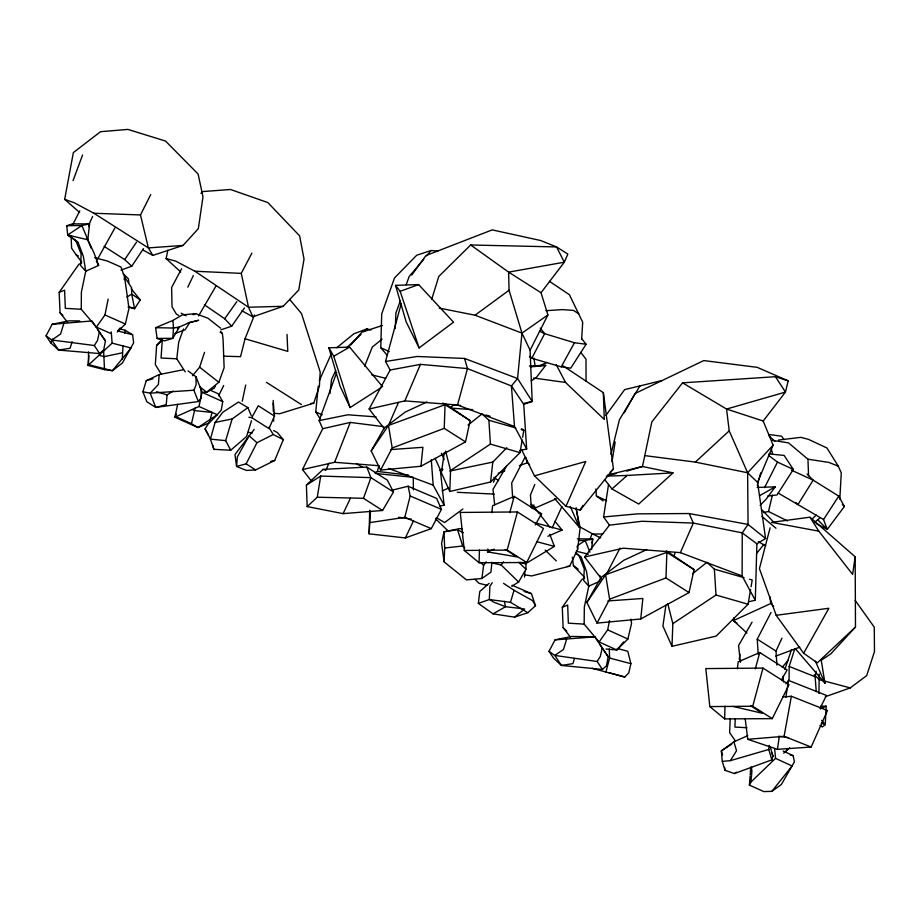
<?xml version="1.0" encoding="UTF-8"?>
<svg xmlns="http://www.w3.org/2000/svg" width="921" height="921" viewBox="0 0 921 921"><rect width="100%" height="100%" fill="white"/><g stroke="black" fill="none" stroke-linecap="round" stroke-linejoin="round"><path stroke-width="1.38" d="M748.485 601.839L755.289 600.262L742.119 575.959L742.245 532.868L748.059 524.44L747.622 472.761L729.213 430.844L726.554 409.051L682.565 382.848L651.838 421.899L642.478 466.498L626.706 471.126M392.001 490.191L408.118 486.253L436.669 498.445L441.435 509.348L431.304 528.631L405.344 537.945L369.102 533.846L369.689 510.246M789.078 680.515L789.17 666.447L794.846 648.637M110.462 333.344L96.383 327.116L81.267 309.283L81.382 292.187L85.745 271.211L83.351 256.372L78.158 242.534L76.431 240.945M630.977 619.085L631.564 623.356L627.892 639.001L616.863 649.996L599.099 641.972L584.156 624.116L584.34 607.043L588.784 586.159L586.47 571.331L581.37 557.504L578.814 555.144L584.294 568.971L583.661 580.426L588.784 586.159L600.319 581.013M511.788 586.274L518.638 582.003L525.937 569.259L526.029 563.64M479.093 562.766L464.299 550.459L460.258 512.444L517.429 511.949L543.471 528.504L526.708 562.501L479.093 562.766L479.427 550.044M724.654 718.898L709.849 706.591L705.808 668.588L762.991 668.093L789.032 684.648L772.27 718.645L724.654 718.898L724.988 706.188M387.062 355.103L380.764 347.724L381.708 313.934L394.522 277.935L416.741 255.209L431.12 250.512L437.947 251.088M755.289 600.262L756.901 543.816L742.245 532.868L693.317 523.07L641.949 521.263L609.449 525.166L584.628 556.975L601.217 578.492M818.93 693.49L819.218 674.103M445.522 403.951L470.159 420.678L465.496 441.884L444.233 428.357L445.05 404.71L442.759 402.984M689.023 592.594L665.987 577.939L666.873 552.335L605.581 574.773L586.861 602.415L597.05 623.114L640.74 618.993L689.023 592.594L694.066 569.627L666.39 550.862M522.161 440.065L520.008 452.625L490.548 482.028L449.782 491.469L450.565 470.539L445.626 451.083M750.603 589.452L748.082 604.234L716.158 636.089L671.996 646.312L672.837 623.644L667.748 603.566M491.918 562.224L490.928 572.125L481.902 578.503L466.475 579.896L444.141 561.914L444.682 548.007L444.003 531.797L459.729 528.585L462.296 528.919M730.203 718.495L729.628 732.702L735.257 740.726M369.102 533.846L370.484 511.236M735.257 718.633L734.9 727.072L747.012 727.728M395.247 328.498L395.915 313.013L400.336 300.845M489.143 583.338L479.783 591.455L478.356 603.382L489.304 599.559L489.903 586.274L492.251 582.694M820.703 706.223L826.183 706.154L825.228 724.666L822.292 726.968L820.001 725.426M581.646 338.997L582.705 322.246L569.42 294.732L549.457 281.342M524.521 577.053L524.878 571.573M162.269 339.262L156.639 345.398L155.327 364.601L161.21 374.087M750.212 774.768L750.753 767.055M839.814 499.217L841.276 472.934L838.317 466.187L826.92 447.986L808.419 439.329L800.81 437.348L778.475 440.065M783.138 751.029L793.108 755.623L794.42 761.805L781.388 784.485L771.81 791.369L763.831 791.588L749.406 785.129L750.108 776.058M159.183 374.582L158.389 384.483L150.192 393.152L142.928 391.793L146.232 380.718L159.183 374.582L182.98 369.793M195.125 407.98L191.476 423.706L197.946 427.551L209.263 422.889L217.298 414.703L221.201 410.179L222.755 401.602L218.208 393.774L210.437 390.285M173.148 391.068L167.069 394.867L166.241 404.641L155.741 407.427L146.761 401.66L142.928 391.793M749.406 785.129L750.937 782.021L751.904 771.28L751.467 767.239M119.695 328.866L125.072 330.236L132.601 334.749L133.66 342.796L122.401 363.001L112.385 370.714L104.51 369.666L88.002 365.453L88.923 355.587M431.684 299.394L438.822 276.392L470.666 244.986L508.622 272.121L509.06 290.253L521.977 333.126L517.556 378.531L511.42 385.945L514.505 426.527L526.674 448.964L519.893 450.53M320.163 418.802L315.73 411.929L318.286 386.198M426.941 401.97L405.252 412.067L384.161 428.046L371.186 450.945L380.603 470.055L420.932 466.256L422.889 447.307L390.757 449.575M640.74 618.993L642.858 598.477L607.86 600.941M505.249 549.434L517.038 556.906L487.52 551.875L487.831 549.077M491.826 512.698L492.597 505.71L514.206 496.396L541.583 513.791L535.274 524.878M737.387 668.819L738.158 661.842L759.767 652.529L787.144 669.935L781.492 679.848M329.971 393.486L331.514 379.602L335.658 370.553M591.57 549.48L592.744 538.912L577.294 538.889M747.771 735.683L733.91 741.796L721.35 750.903L722.283 761.391L724.988 770.29L734.336 773.548L771.833 759.871L768.782 749.452L769.242 745.354M490.548 482.028L492.816 462.077L506.826 447.721M524.59 574.831L531.693 575.924L569.708 566.15L577.663 549.146L580.126 527.745L576.143 509.002M185.213 371.831L176.774 358.799L178.732 342.048L183.44 329.004M481.902 578.503L483.617 565.218L486.219 561.822M122.286 359.202L123.011 345.801M124.703 333.068L125.072 330.236M124.174 279.616L124.542 276.91L120.927 267.021L107.481 261.069L94.725 257.707M177.672 404.331L174.886 417.201L198.982 406.483L202.056 392.311L201.262 389.641M444.325 452.395L441.389 472.807L449.782 491.469M665.918 605.143L662.913 626.096L671.996 646.312M745.158 718.392L747.737 739.31L777.451 749.337L779.212 736.984M811.044 518.132L855.172 556.814L852.616 574.393L818.815 531.164L809.962 517.188L771.545 522.357L818.815 531.164M609.449 525.166L603.589 516.969L608.551 484.377M610.07 474.453L610.496 471.621M612.005 461.709L615.17 441.965M740.012 654.094L739.241 659.091L741.221 660.852M785.843 697.335L788.537 680.423L826.471 695.424L820.104 708.168M733.876 617.795L733.427 620.616L746.977 633.095M307.177 506.573L317.273 497.213L320.715 476.065L370.91 477.642L393.463 491.987L382.572 510.476L343.096 513.63L307.177 506.573L306.394 485.079L323.075 469.388L366.777 467.074L387.361 480.163L393.463 491.987M522.633 437.268L523.83 430.291L521.631 428.691M751.064 586.758L752.215 580.034L749.51 579.251M617.128 648.453L627.788 651.262L630.897 663.673L628.79 672.883L624.76 677.004L605.926 672.042L609.621 658.066L609.242 648.96M816.236 691.671L815.131 676.751L816.121 671.225M747.737 739.31L784.082 736.316L791.381 696.276L827.461 710.54L811.148 747.023L777.451 749.337M79.609 212.44L64.666 199.35L73.358 152.587L100.516 131.703L127.904 129.412L165.527 141.051L198.107 174.046L202.977 196.829L198.349 228.638L183.083 245.412L152.805 255.405L142.928 249.982M608.205 656.8L606.479 665.756L602.461 669.452L561.442 665.434L553.625 658.227L549.02 651.308L555.087 639.842L571.711 636.434L594.805 636.872L608.205 656.8L600.043 644.746M52.163 324.296L91.95 320.945L105.443 340.966L103.705 349.899L99.652 353.572L58.564 350.072L50.69 342.808L46.05 335.854L52.163 324.296L68.902 320.865L79.747 320.899M96.383 327.116L104.948 314.97L108.16 299.095M599.099 641.972L607.641 629.86L609.552 620.616M180.758 272.029L166.125 258.571L167.875 250.167M242.258 401.222L245.7 385.059M88.946 226.566L89.533 223.895L72.552 223.861L66.761 225.714L67.67 235.005L78.158 242.534M591.869 542.93L592.744 538.912L585.18 540.477L578.33 540.581M375.1 472.68L377.483 471.437L378.704 465.865M602.219 647.82L600.296 656.466L597.165 661.497L602.461 669.452M99.422 331.871L97.488 340.505L94.333 345.525L51.841 339.987L46.05 335.854M117.324 332.032L125.36 324.008L128.986 308.316L124.542 276.91L131.622 287.766L131.691 294.052L134.593 308.708L128.019 307.004M763.451 512.571L768.505 511.5L772.385 495.107M624.231 412.815L635.03 393.52L703.805 360.572L757.2 367.341L788.192 380.857L785.452 392.093L763.187 421.012L773.122 445.177L757.58 482.408L765.581 538.486L756.901 543.816M610.934 454.341L619.442 419.677L639.934 385.934L661.796 380.557M369.563 522.656L404.814 517.326L410.167 495.993L408.118 486.253M254.495 314.936L245.044 338.778L240.542 356.646L223.481 356.197M770.117 527.802L759.434 568.625L776.173 615.297L803.642 653.231L817.307 662.867L855.482 627.04L855.172 556.814M526.708 562.501L507.183 550.09L517.429 511.949M772.27 718.645L752.733 706.223L762.991 668.093M209.965 420.275L212.083 412.435L194.895 410.628L192.477 409.546M384.368 428.76L369.137 409.005L390.136 370.012L385.531 361.504L401.245 303.573M369.137 409.005L404.86 400.888L457.518 404.998L467.477 368.596L464.575 358.453L417.155 356.473L385.531 361.504M509.774 512.629L514.206 496.396M755.312 668.842L759.767 652.529M251.214 415.475L247.899 407.635L238.493 402.04L222.79 412.274L215.077 422.44L210.425 439.121L213.856 449.344L230.722 450.219L246.586 436.496L251.491 420.724M757.661 483.698L760.781 472.772M512.111 585.238L531.429 593.654L535.492 605.719L527.825 612.684L510.476 602.299L514.045 590.292L503.545 583.338M230.722 450.219L225.668 440.641L232.15 418.951L247.899 407.635M63.825 323.432L60.602 334.024L51.841 339.987L58.564 350.072L70.077 348.265L72.137 341.703M594.805 636.872L566.668 638.99L563.468 649.501L554.776 655.43L549.02 651.308M771.833 759.871L772.972 756.141L770.198 746.689M574.508 658.423L572.885 663.638L561.442 665.434L554.776 655.43L597.165 661.497M192.501 375.733L199.627 367.191L204.531 352.34M273.974 413.322L279.685 413.736L313.739 403.191L319.403 386.06L320.197 371.992L301.501 313.554L289.666 299.394M784.83 669.532L791.53 649.547M589.912 539.741L591.685 534.652M673.781 556.572L675.174 552.565M317.273 497.213L363.473 498.319L370.91 477.642L366.777 467.074M203.84 392.024L206.684 392.185L218.841 382.284L224.125 367.732L223.089 339.423L222.352 333.448L220.637 331.479M311.816 481.51L302.502 469.549L322.718 428.702L319.138 420.609L336.672 372.521M406.23 284.624L409.177 276.519L423.81 259.181M73.047 180.654L82.556 155.039M198.982 406.483L217.298 414.703L197.946 427.551L174.886 417.201L176.51 414.07M302.502 469.549L334.599 462.307L350.256 422.428L383.769 426.676M193.905 390.216L150.192 393.152L155.741 407.427L198.326 401.556L193.905 390.216L196.127 384.69L196.012 376.793L188.045 370.91M364.681 366.132L372.291 347.09L382.111 339.101M254.208 429.359L234.97 454.525L236.57 466.452L246.391 470.412L255.578 469.952L274.711 460.488L283.311 439.639L277.233 432.444L273.641 430.556M493.495 482.305L495.636 477.101M534.813 484.515L530.45 494.957L531.267 507.552M404.86 400.888L420.437 364.371L467.477 368.596L511.42 385.945L523.727 404.354L526.674 448.964M326.138 469.652L328.947 463.171M388.881 424.489L398.448 402.5M584.628 556.975L623.333 548.191L680.377 552.635L693.317 523.07L689.161 513.538L637.597 513.86L603.589 516.969M273.157 400.451L274.481 416.085L268.967 428.599L251.732 417.639L248.912 417.213M563.065 365.879L603.347 392.645L613.421 468.939L580.172 510.119L565.966 506.297L585.756 461.49L534.479 475.846L521.816 450.104M319.288 380.626L331.33 353.802M88.715 225.046L92.572 216.516M552.128 528.032L561.868 506.688M776.921 665.089L776 651.089L781.952 638.161M532.165 508.668L533.927 504.881M50.69 342.808L52.393 339.158M343.096 513.63L350.417 498.284M786.097 751.409L787.317 748.865M187.792 287.168L193.364 275.552M405.344 537.945L413.564 520.779M218.657 395.731L223.688 385.496M152.805 255.405L148.385 247.922L140.487 214.95L150.722 194.573M72.701 224.805L79.747 210.851M523.727 404.354L532.188 401.441L530.082 350.222L547.903 314.947L541.03 292.728L508.622 272.121L564.297 262.209L567.843 254.092L556.572 246.932L540.615 240.508L492.205 229.882L425.928 255.578L411.779 275.022M764.58 487.612L777.485 462.077L768.494 455.331M256.947 442.725L249.096 435.737L237.319 456.966L236.57 466.452L246.16 463.839L256.947 442.725L273.238 434.528L283.311 439.639M524.809 457.668L511.685 483.018L512.698 498.215M758.248 654.359L757.235 639.151L771.05 612.43M97.177 259.814L114.826 228.086M606.248 574.474L620.052 548.087M200.905 193.249L203.184 191.522L230.515 189.496L267.815 202.551L299.613 235.845L304.034 259.135L298.738 290L283.184 306.302L252.872 316.789L248.509 307.234L241.267 273.376L251.859 253.183M380.603 470.055L392.208 447.986L388.478 425.433L445.05 404.71L470.159 420.678M597.05 623.114L609.621 599.203L605.581 574.773M215.445 385.841L214.202 388.19L206.684 392.185L199.938 386.889M181.575 268.782L171.617 287.49L172.043 306.831L176.337 314.061L178.697 315.443M198.568 315.926L216.205 285.637M561.234 366.823L574.451 342.739L586.09 344.247L570.732 368.193L561.234 366.823L531.808 358.269L529.448 356.669M251.732 417.639L258.26 405.77L274.481 416.085M803.642 653.231L828.877 608.274L776.173 615.297M586.861 602.415L600.906 577.605L623.759 560.302L646.726 549.607M506.492 466.13L493 489.385L494.669 504.789M752.077 622.17L738.561 645.517L740.38 662.326M88.002 365.453L112.12 343.153L111.257 331.894M580.172 510.119L582.947 505.376M225.668 440.641L210.425 439.121L205.095 428.887L209.493 421.737M722.283 761.391L730.411 760.654L736.535 750.73L733.91 741.796M131.208 288.791L140.245 299.878L134.593 308.708L129.539 306.946M187.999 323.087L198.706 320.255L189.818 322.419L185.109 329.776L174.806 333.575M769 453.915L784.128 455.435L793.349 469.457L777.059 494.934L767.677 496.051M838.755 496.12L844.384 506.527L827.254 529.356L823.558 519.513L838.755 496.12L813.139 480.152L791.346 470.124M121.019 270.072L131.795 266.181L143.503 248.601M131.795 266.181L124.703 259.607L136.458 242.223M371.186 450.945L388.478 425.433M220.856 329.822L231.666 326.218L244.491 307.867M67.544 322.338L60.061 312.737L59.163 292.383L78.849 264.304L81.497 263.21M570.49 637.182L563.099 627.604L562.305 607.296L581.98 579.344L584.605 578.25M231.666 326.218L224.701 318.758L236.755 301.697M491.733 562.858L501.208 565.057L503.488 561.845M605.914 415.394L624.703 389.571L639.934 385.934M757.166 487.451L775.229 486.841L766.053 499.332L760.113 505.33M785.935 683.831L788.537 680.423M541.03 292.728L564.297 262.209L556.572 246.932L470.666 244.986M529.414 365.936L545.704 365.384L536.091 377.76L531.256 380.834M771.81 791.369L792.095 765.996L775.563 758.363L774.688 749.349M756.866 553.141L763.866 544.415M198.326 401.556L201.285 397.93L200.997 389.595L196.012 376.793M117.669 330.961L120.191 327.899M623.586 641.925L616.863 649.996L606.03 649.029M426.55 255.923L431.12 250.512M782.24 667.253L788.457 659.897M350.682 345.064L362.045 332.078L382.399 325.493M855.482 627.04L830.834 653.841L820.68 660.61M645.241 455.676L695.355 462.1L747.622 472.761L773.122 445.177M610.404 471.978L613.421 468.939M812.092 519.122L816.156 515.092M750.937 782.021L775.563 758.363M177.408 328.843L179.411 326.978L189.818 322.419M346.733 347.631L360.928 334.461M363.979 331.641L367.019 328.82L370.933 330.04M695.355 462.1L729.213 430.844M607.722 474.937L642.478 466.498L673.032 472.864L638.713 504.052L611.97 488.959L604.613 479.45M156.639 345.398L162.292 340.333L161.06 358.027L176.774 358.799M611.97 488.959L627.166 475.443L673.032 472.864M783.667 753.159L789.758 747.898M450.876 407.243L453.696 404.849L460.661 405.47M814.325 522.541L819.713 518.132M336.752 347.758L353.837 333.805L367.019 328.82M478.356 603.382L493.023 613.858L514.551 617.151L524.636 608.931M468.087 425.018L482.051 413.909L488.89 420.241L515.772 427.966M692.511 573.783L706.948 562.294L714.362 569.155L744.11 577.697M419.09 347.931L453.535 322.177L418.629 284.577L395.546 285.36L406.115 321.751L419.09 347.931L400.151 291.324L395.546 285.36M825.331 696.702L850.244 687.906L866.673 675.623L874.478 651.596L874.271 627.178L855.16 600.365M462.883 509.002L444.613 522.529L436.301 517.648M439.225 308.075L475.029 315.212L509.06 290.253M475.029 315.212L521.977 333.126L547.903 314.947M578.077 545.22L585.18 540.477L589.935 552.174M67.67 235.005L81.923 225.495L89.533 223.895L87.829 239.771L93.965 252.826L98.628 265.444L85.745 271.211L80.553 265.444L81.152 253.977L75.568 240.151L67.67 235.005L87.829 239.771L81.923 225.495L66.761 225.714M450.565 470.539L490.409 444.118L520.008 452.625M672.837 623.644L716.008 595.024L748.082 604.234M731.792 744.11L721.35 750.903L722.582 754.967M382.595 386.716L349.623 347.102L328.878 347.804L340.102 386.21L350.084 407.577L381.386 387.488M126.925 297.103L131.691 294.052L140.245 299.878M306.394 485.079L320.715 476.065M549.814 534.399L554.384 546.395L525.384 563.848L520.054 562.42M734.336 773.548L736.547 772.224M155.614 327.692L173.528 328.026L179.411 326.978L172.768 338.352L164.445 340.908L157.111 338.398L155.614 327.692L172.86 320.439L182.508 314.844L195.655 313.647L207.927 318.217L220.58 328.164M350.084 407.577L333.759 356.243L349.623 347.102M493.023 613.858L505.56 606.72L523.266 608.769M759.526 495.705L775.229 486.841M420.932 466.256L465.496 441.884M820.289 708.905L826.183 706.154M773.628 606.64L770.785 603.508L733.427 620.616L736.915 623.137M442.161 490.916L448.585 488.049M539.211 365.913L547.051 362.46M547.914 536.287L562.098 530.047L554.926 521.263M193.111 314.752L195.655 313.647M556.169 498.871L535.849 507.713L531.198 504.328M562.305 607.296L567.681 605.051L568.338 623.172L584.156 624.116M487.52 551.875L494.024 549.158M59.163 292.383L64.585 290.184L65.333 308.339L81.267 309.283M392.208 447.986L444.233 428.357M609.621 599.203L665.987 577.939M775.724 656.12L799.773 647.164M400.151 291.324L418.629 284.577M498.215 473.244L504.812 470.884M519.352 465.669L527.273 462.826L529.587 464.518M514.551 617.151L527.825 612.684M146.232 380.718L152.99 378.75M730.411 760.654L768.782 749.452M439.973 470.527L442.679 469.814M524.049 403.317L532.188 401.441L517.556 378.531L464.575 358.453M439.973 506.113L444.129 505.157L440.296 469.687L435.08 458.324M322.718 428.702L350.256 422.428M270.647 461.409L274.711 460.488M122.079 352.87L104.246 356.611L98.766 355.207M449.736 471.068L492.816 462.077M215.077 422.44L232.15 418.951M319.138 420.609L347.804 414.795L376.067 416.891M610.427 474.729L615.942 473.705M390.136 370.012L420.437 364.371M440.296 469.687L442.886 469.238M463.355 532.752L457.553 529.713L444.003 531.797L441.585 543.402L444.141 561.914M566.887 566.496L569.708 566.15M444.682 548.007L462.71 546.003L464.794 547.926M530.312 366.892L545.704 365.384M310.918 403.456L313.739 403.191M782.827 696.978L791.381 696.276M555.087 639.842L566.668 638.99M183.083 245.412L148.385 247.922L93.873 213.246L74.371 202.804L64.666 199.35M545.957 310.699L562.201 309.606L573.415 310.377L578.756 313.831M682.565 382.848L775.459 376.701L788.192 380.857M606.329 476.145L627.166 475.443M283.184 306.302L248.509 307.234L194.861 271.223L175.669 261.115L166.125 258.571M579.723 526.8L592.894 534.065L602.737 533.961M464.299 550.459L507.183 550.09M709.849 706.591L752.733 706.223M157.111 338.398L172.768 338.352L173.528 328.026L172.86 320.439M93.873 213.246L140.487 214.95M194.861 271.223L241.267 273.376M457.311 492.309L494.289 494.105M451.359 408.141L472.703 409.649M334.599 462.307L379.061 465.727M375.308 473.44L413.253 477.32L413.402 489.857M377.483 471.437L408.544 475.155M489.304 599.559L510.476 602.299M769.116 434.539L781.641 436.197L784.036 439.628M533.639 378.013L565.552 382.457L604.28 419.458L603.347 392.645M398.712 517.245L411.342 519.133M778.659 736.247L788.595 737.721M772.523 440.353L788.526 442.886L807.959 459.211L828.796 462.4L838.317 466.187M248.071 432.306L252.296 432.985M538.785 513.331L541.583 513.791M790.368 755.139L793.108 755.623M689.161 513.538L748.059 524.44L765.581 538.486M733.254 706.476L762.45 713.291L750.707 705.831M576.316 551.242L588.323 554.131M487.174 585.284L479.07 583.338L474.971 579.344M371.831 374.882L385.68 378.312M117.853 330.984L132.601 334.749M112.12 343.153L131.104 348L112.385 370.714L88.485 364.624L88.52 351.845M609.621 658.066L630.897 663.673M850.244 687.906L819.345 679.686L814.164 674.771M535.792 522.99L562.098 530.047M536.609 541.629L554.384 546.395M592.065 668.278L605.926 672.042M608.839 672.629L624.76 677.004M486.035 415.06L490.018 416.2M521.148 429.52L523.83 430.291M245.044 338.778L287.766 351.373L287.018 334.415M156.409 391.701L167.069 394.867M524.061 591.466L531.429 593.654M574.451 342.739L544.633 333.678L539.51 331.076M763.187 421.012L726.554 409.051L785.452 392.093L775.459 376.701M323.075 469.388L325.781 470.274M388.501 468.409L433.169 485.148L444.129 505.157M821.302 723.204L825.228 724.666L821.613 720.326M457.518 404.998L514.505 426.527M680.377 552.635L742.119 575.959M784.082 736.316L811.148 747.023M789.17 666.447L815.131 676.751M410.167 495.993L441.435 509.348M404.814 517.326L431.304 528.631M104.948 314.97L125.36 324.008M315.73 411.929L322.189 414.807M202.056 392.311L222.755 401.602M175.543 416.557L191.476 423.706M607.641 629.86L627.892 639.001M380.764 347.724L389.284 351.615M595.852 489.005L596.371 495.982L606.536 500.679M777.485 462.077L793.349 469.457M768.505 511.5L787.501 520.929M592.894 534.065L600.619 537.899M181.161 313.198L186.088 315.742M816.098 523.542L827.254 529.356L818.09 520.204M71.078 235.603L71.608 248.175L76.017 254.657L78.412 255.957M241.935 310.826L252.872 316.789M356.439 463.758L362.678 467.166M514.045 590.292L532.614 600.642L535.492 605.719M758.351 541.652L765.742 545.888M220.154 332.193L222.352 333.448M823.558 519.513L778.107 493.034M666.873 552.335L694.066 569.627M757.235 639.151L776 651.089M266.48 382.376L301.397 404.572M363.473 498.319L382.572 510.476M104.142 246.402L124.703 259.607M246.16 463.839L255.578 469.952M575.452 552.922L577.697 554.407M204.45 304.839L224.701 318.758M493.932 477.308L498.595 480.681M575.602 553.314L581.37 557.504M596.371 495.982L603.163 500.932M572.355 557.193L573.415 565.678L578.123 569.132M489.88 599.341L493.242 601.966L505.56 606.72L504.317 601.344M199.627 367.191L218.841 382.284M775.954 528.24L761.92 516.416M480.474 562.34L483.617 565.218M60.061 312.737L62.858 315.385M563.099 627.604L566.795 631.173M534.479 475.846L565.966 506.297M747.622 472.761L757.58 482.408M545.197 550.113L556.284 560.901M518.765 562.282L525.937 569.259M501.208 565.057L518.638 582.003M435.564 518.765L448.619 531.452M795.917 502.613L797.92 504.604L813.139 480.152L807.084 474.05M123.322 273.744L128.364 278.787L128.882 282.678M842.381 504.512L844.384 506.527M768.736 435.368L774.791 441.481M573.415 565.678L584.501 577.225M762.047 509.935L773.916 522.38M795.675 649.063L824.963 683.221L821.118 659.367M554.592 498.468L579.286 527.249L576.132 507.644M530.012 356.07L531.808 358.269L544.633 333.678L540.27 328.129M581.646 338.686L586.09 344.247M533.132 505.894L538.394 512.571M540.155 514.804L549.802 527.054M580.783 352.375L585.986 359.178L586.09 381.386M76.017 254.657L81.773 262.174M97.971 330.006L105.443 340.966M94.333 345.525L99.652 353.572M268.863 427.286L273.238 434.528M328.878 347.804L333.759 356.243M757.269 485.068L758.547 487.359M205.095 428.887L208.549 435.207M556.249 364.67L565.552 382.457M96.394 261.023L98.628 265.444M521.977 333.126L530.082 350.222M441.401 453.247L444.175 459.544M815.419 661.186L824.963 683.221M570.318 506.538L579.286 527.249M87.161 238.516L91.34 248.405M771.499 752.515L772.972 756.141M599.767 575.395L601.148 579.182M457.553 529.713L462.71 546.003M525.845 457.357L527.273 462.826M771.372 449.08L772.696 454.433M212.924 445.43L213.856 449.344M577.076 546.372L577.663 549.146M533.892 358.108L535.239 366.535M769.841 596.578L770.785 603.508M724.689 767.481L724.988 770.29M103.589 349.922L104.51 369.666M431.281 459.591L433.169 485.148M714.362 569.155L716.008 595.024M488.89 420.241L490.409 444.118M783.138 676.29L783.483 681.977M807.959 459.211L808.557 475.743M273.053 403.133L273.353 411.48M273.606 418.433L273.71 421.219"/></g></svg>
